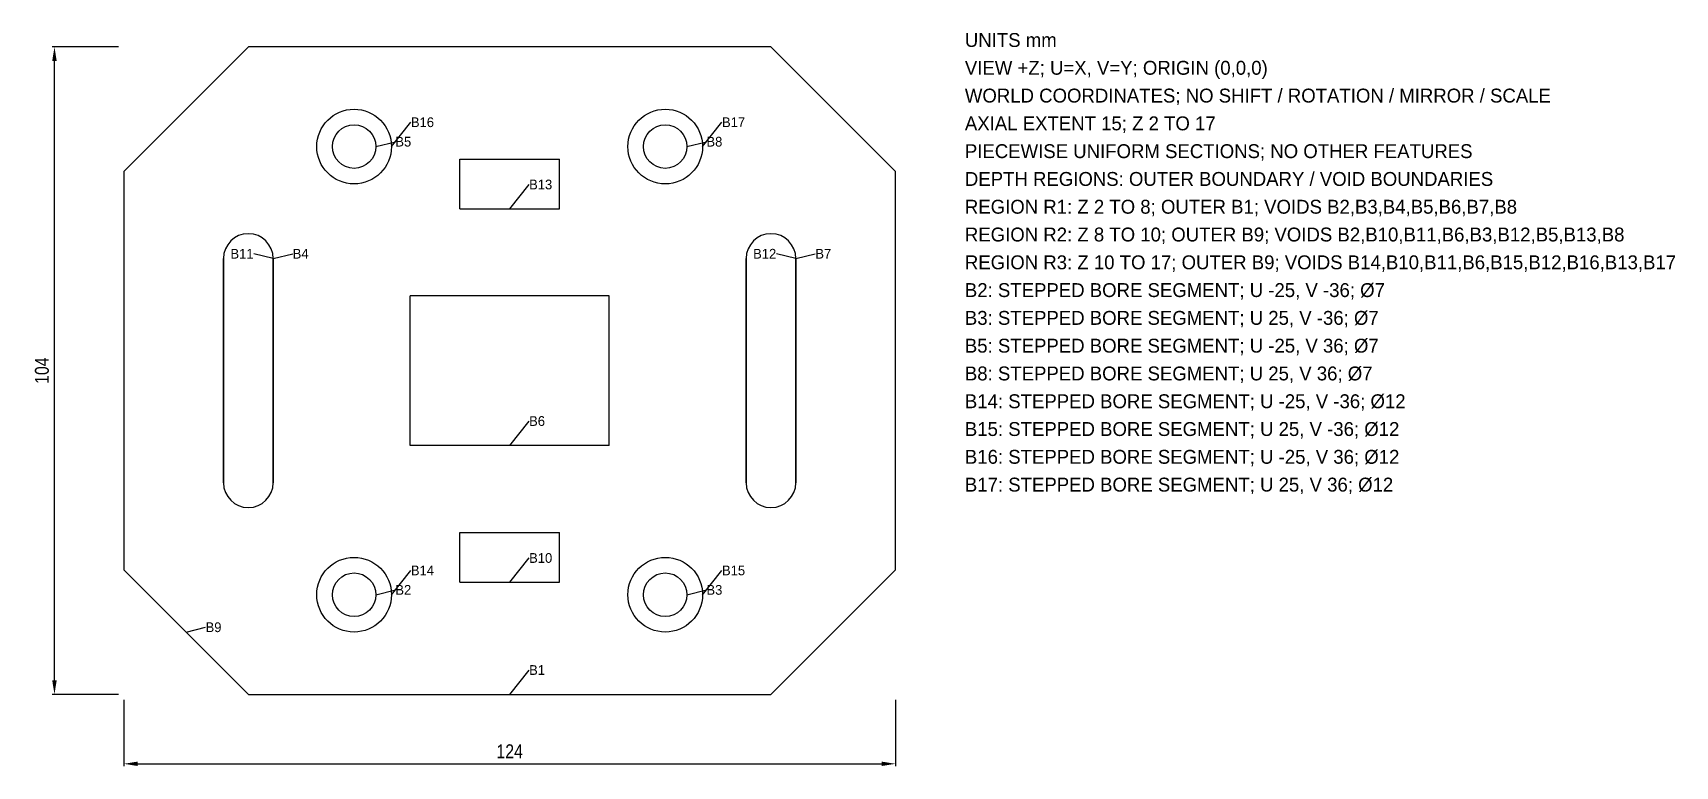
# Model space of a CAD drawing. Header units: millimetres. Extents: x -77 to 187, y -64 to 54.
import ezdxf

# ---------------------------------------------------------------- set-up
doc = ezdxf.new("R2010")
doc.units = ezdxf.units.MM
for name, color, linetype in [('DATUM', 2, 'Continuous'), ('DIM', 3, 'Continuous'), ('HOLE', 7, 'Continuous'), ('OUTLINE', 7, 'Continuous'), ('TEXT', 7, 'Continuous')]:
    doc.layers.add(name, color=color, linetype=linetype)
doc.styles.add('OpenSansCondensed-Light', font='OpenSansCondensed-Light.ttf')
doc.dimstyles.new('EZDXF', dxfattribs={"dimtxt": 0.25, "dimasz": 0.175, "dimexe": 0.375, "dimexo": 0.125, "dimgap": 0.1, "dimtad": 1, "dimlfac": 100, "dimzin": 12, "dimdsep": 46, "dimtxsty": 'OpenSansCondensed-Light', "dimblk": 'ARCHTICK', "dimcen": 2.5, "dimazin": 3, "dimtfac": 0.5, "dimtmove": 2, "dimatfit": 3})

# ---------------------------------------------------------------- blocks, each defined once
blk = doc.blocks.new('_CLOSEDFILLED')
at = {"color": 0, "linetype": 'BYBLOCK'}
blk.add_solid([(-1, 0.16), (0, 0), (-1, -0.16)], dxfattribs=at)
blk = doc.blocks.new('*D1')
for p, q in [((-62, -52.8928), (-62, -63.535)), ((62, -52.8928), (62, -63.535)), ((-59.768, -63.16), (59.768, -63.16))]:
    blk.add_line(p, q)
at = {"layer": 'Defpoints'}
for p in [(-62, -52), (62, -52), (-62, -63.16)]:
    blk.add_point(p, dxfattribs=at)
at = {"layer": 'DIM', "xscale": 2.2319999999999998, "yscale": 2.2319999999999998, "rotation": 180}
blk.add_blockref('_CLOSEDFILLED', (-62, -63.16), dxfattribs=at)
at = {"layer": 'DIM', "xscale": 2.2319999999999998, "yscale": 2.2319999999999998}
blk.add_blockref('_CLOSEDFILLED', (62, -63.16), dxfattribs=at)
at = {"layer": 'DIM', "insert": (0, -61.1512), "char_height": 2.232, "attachment_point": 5, "style": 'OpenSansCondensed-Light'}
blk.add_mtext('124', dxfattribs=at)
blk = doc.blocks.new('*D2')
for p, q in [((-62.8928, 52), (-73.535, 52)), ((-73.16, -49.768), (-73.16, 49.768)), ((-62.8928, -52), (-73.535, -52))]:
    blk.add_line(p, q)
at = {"layer": 'Defpoints'}
for p in [(-62, 52), (-73.16, -52), (-62, -52)]:
    blk.add_point(p, dxfattribs=at)
at = {"layer": 'DIM', "xscale": 2.2319999999999998, "yscale": 2.2319999999999998}
for p, rotation in [((-73.16, 52), 90), ((-73.16, -52), 270)]:
    blk.add_blockref('_CLOSEDFILLED', p, dxfattribs=dict(at, rotation=rotation))
at = {"layer": 'DIM', "insert": (-75.1688, 0), "char_height": 2.232, "attachment_point": 5, "rotation": 90, "style": 'OpenSansCondensed-Light'}
blk.add_mtext('104', dxfattribs=at)

msp = doc.modelspace()

# ---------------------------------------------------------------- linework, layer by layer
at = {"layer": 'DATUM'}
for p, q in [((-19, 36), (-15.8752, 39.906)), ((31, 36), (34.1248, 39.906)), ((-21.5, 36), (-18.3752, 36.7812)), ((28.5, 36), (31.6248, 36.7812)), ((0, 26), (3.1248, 29.906)), ((-38, 18), (-41.1248, 18.7812)), ((-38, 18), (-34.8752, 18.7812)), ((46, 18), (42.8752, 18.7812)), ((46, 18), (49.1248, 18.7812)), ((0, -12), (3.1248, -8.094)), ((0, -34), (3.1248, -30.094)), ((-19, -36), (-15.8752, -32.094)), ((31, -36), (34.1248, -32.094)), ((-21.5, -36), (-18.3752, -35.2188)), ((28.5, -36), (31.6248, -35.2188)), ((-52, -42), (-48.8752, -41.2188)), ((0, -52), (3.1248, -48.094))]:
    msp.add_line(p, q, dxfattribs=at)
at = {"layer": 'HOLE'}
for p, q in [((-8, 34), (8, 34)), ((-8, 26), (-8, 34)), ((8, 26), (8, 34)), ((-8, 26), (8, 26)), ((-46, 18), (-46, -18)), ((-46, -18), (-46, 18)), ((-38, -18), (-38, 18)), ((-38, 18), (-38, -18)), ((38, 18), (38, -18)), ((38, -18), (38, 18)), ((46, -18), (46, 18)), ((46, 18), (46, -18)), ((-16, -12), (-16, 12)), ((16, 12), (-16, 12)), ((16, -12), (16, 12)), ((16, -12), (-16, -12)), ((-8, -26), (8, -26)), ((-8, -34), (-8, -26)), ((8, -34), (8, -26)), ((-8, -34), (8, -34))]:
    msp.add_line(p, q, dxfattribs=at)
for centre, radius in [((-25, 36), 6), ((25, 36), 6), ((-25, 36), 3.5), ((25, 36), 3.5), ((-25, -36), 6), ((25, -36), 6), ((-25, -36), 3.5), ((25, -36), 3.5)]:
    msp.add_circle(centre, radius, dxfattribs=at)
for centre, start, end in [((-42, 18), 0, 180), ((-42, 18), 0, 180), ((42, 18), 0, 180), ((42, 18), 0, 180), ((-42, -18), 180, 0), ((-42, -18), 180, 0), ((42, -18), 180, 0), ((42, -18), 180, 0)]:
    msp.add_arc(centre, 4, start, end, dxfattribs=at)
at = {"layer": 'OUTLINE'}
for p, q in [((-42, 52), (-62, 32)), ((-42, 52), (-62, 32)), ((42, 52), (-42, 52)), ((42, 52), (-42, 52)), ((62, 32), (42, 52)), ((62, 32), (42, 52)), ((-62, 32), (-62, -32)), ((-62, 32), (-62, -32)), ((62, -32), (62, 32)), ((62, -32), (62, 32)), ((-62, -32), (-42, -52)), ((-62, -32), (-42, -52)), ((42, -52), (62, -32)), ((42, -52), (62, -32)), ((-42, -52), (42, -52)), ((-42, -52), (42, -52))]:
    msp.add_line(p, q, dxfattribs=at)

# ---------------------------------------------------------------- texts
at = {"layer": 'DATUM'}
for s, p in [('B16', (-15.8752, 39.1248)), ('B17', (34.1248, 39.1248)), ('B5', (-18.3752, 36)), ('B8', (31.6248, 36)), ('B13', (3.1248, 29.1248)), ('B11', (-44.87456, 18)), ('B4', (-34.8752, 18)), ('B12', (39.12544, 18)), ('B7', (49.1248, 18)), ('B6', (3.1248, -8.8752)), ('B14', (-15.8752, -32.8752)), ('B10', (3.1248, -30.8752)), ('B15', (34.1248, -32.8752)), ('B2', (-18.3752, -36)), ('B3', (31.6248, -36)), ('B9', (-48.8752, -42)), ('B1', (3.1248, -48.8752))]:
    msp.add_text(s, height=1.5624, dxfattribs=at).set_placement(p)
at = {"layer": 'TEXT'}
for s, p in [('UNITS mm', (73.16, 52)), ('VIEW +Z; U=X, V=Y; ORIGIN (0,0,0)', (73.16, 47.536)), ('WORLD COORDINATES; NO SHIFT / ROTATION / MIRROR / SCALE', (73.16, 43.072)), ('AXIAL EXTENT 15; Z 2 TO 17', (73.16, 38.608)), ('PIECEWISE UNIFORM SECTIONS; NO OTHER FEATURES', (73.16, 34.144)), ('DEPTH REGIONS: OUTER BOUNDARY / VOID BOUNDARIES', (73.16, 29.68)), ('REGION R1: Z 2 TO 8; OUTER B1; VOIDS B2,B3,B4,B5,B6,B7,B8', (73.16, 25.216)), ('REGION R2: Z 8 TO 10; OUTER B9; VOIDS B2,B10,B11,B6,B3,B12,B5,B13,B8', (73.16, 20.752)), ('REGION R3: Z 10 TO 17; OUTER B9; VOIDS B14,B10,B11,B6,B15,B12,B16,B13,B17', (73.16, 16.288)), ('B2: STEPPED BORE SEGMENT; U -25, V -36; %%c7', (73.16, 11.824)), ('B3: STEPPED BORE SEGMENT; U 25, V -36; %%c7', (73.16, 7.36)), ('B5: STEPPED BORE SEGMENT; U -25, V 36; %%c7', (73.16, 2.896)), ('B8: STEPPED BORE SEGMENT; U 25, V 36; %%c7', (73.16, -1.568)), ('B14: STEPPED BORE SEGMENT; U -25, V -36; %%c12', (73.16, -6.032)), ('B15: STEPPED BORE SEGMENT; U 25, V -36; %%c12', (73.16, -10.496)), ('B16: STEPPED BORE SEGMENT; U -25, V 36; %%c12', (73.16, -14.96)), ('B17: STEPPED BORE SEGMENT; U 25, V 36; %%c12', (73.16, -19.424))]:
    msp.add_text(s, height=2.232, dxfattribs=at).set_placement(p)

# ---------------------------------------------------------------- dimensions: what is measured, and where the dimension line sits
at = {"layer": 'DIM'}
dim = msp.add_linear_dim(base=(-73.16, -52), p1=(-62, -52), p2=(-62, 52), angle=90, dimstyle='EZDXF', override={"dimscale": 1, "dimtxt": 2.232, "dimasz": 2.232, "dimexo": 0.8928, "dimgap": 0.8928, "dimtad": 1, "dimdec": 6, "dimlfac": 1, "dimlunit": 2}, dxfattribs=at)
dim.commit()
dim.dimension.update_dxf_attribs({"geometry": '*D2', "text_midpoint": (-75.1688, 0)})
dim = msp.add_linear_dim(base=(-62, -63.16), p1=(-62, -52), p2=(62, -52), dimstyle='EZDXF', override={"dimscale": 1, "dimtxt": 2.232, "dimasz": 2.232, "dimexo": 0.8928, "dimgap": 0.8928, "dimtad": 1, "dimdec": 6, "dimlfac": 1, "dimlunit": 2}, dxfattribs=at)
dim.commit()
dim.dimension.update_dxf_attribs({"geometry": '*D1', "text_midpoint": (0, -61.1512)})

doc.saveas('drawing.dxf')
